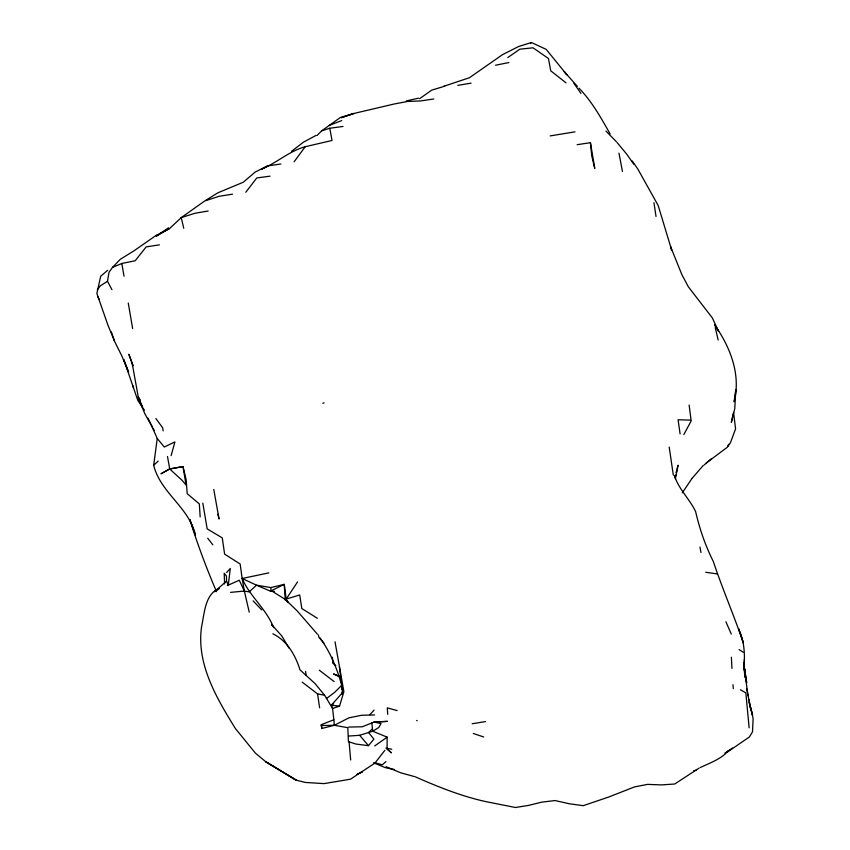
<?xml version="1.0" encoding="UTF-8"?>
<svg xmlns="http://www.w3.org/2000/svg" width="850" height="850" viewBox="0 0 850 850"><rect width="100%" height="100%" fill="white"/><g stroke="black" fill="none" stroke-linecap="round" stroke-linejoin="round"><path stroke-width="1.27" d="M348.436 736.068L359.635 735.303L372.746 731.234L387.164 737.152L387.058 748.542M744.366 659.366L743.878 668.684C745.153 655.18 744.494 641.197 738.586 628.745L743.325 642.855C734.018 615.474 722.457 588.944 713.32 561.489C705.319 545.562 699.624 528.966 695.619 511.615C689.573 498.886 678.597 489.111 674.369 475.405L675.059 477.658M374.606 714.924L361.526 715.286L348.967 717.836L334.305 725.294L321.746 728.503L321.342 724.636L333.859 719.759L332.584 708.486L331.383 705.234L342.603 692.516L339.331 666.018L335.017 641.761M107.642 270.3L100.693 276.239L96.868 293.473L107.939 325.146L114.389 340.839M132.961 365.543L128.892 354.333L132.186 363.439L138.518 398.363L144.776 413.589L151.736 426.179L157.25 438.483L153.68 465.29C160.523 493.011 189.337 507.461 195.479 535.277L189.826 519.456C197.37 544 206.412 568.034 216.495 591.621M341.828 694.386L342.157 691.868M111.966 289.701L107.493 281.286L109.002 272.244L112.508 267.399L120.381 259.229L133.62 251.079L156.942 234.812M675.399 478.784L678.056 465.248L677.057 468.934M675.197 477.541L675.729 475.086M676.26 472.621L676.791 470.156L676.26 472.579M171.126 455.6L174.93 441.894L164.284 447.026L157.25 438.483M272.839 633.803C287.226 640.709 295.386 655.169 299.986 669.843L315.127 683.655L324.594 695.226L332.584 708.486L339.522 706.116L343.889 691.741L339.458 666.676M728.609 444.306L727.696 446.632L730.458 442.691L735.59 428.783L733.55 412.42L731.351 422.354L734.772 408.712L735.781 389.587L734.113 401.742C741.147 374.542 730.15 346.864 714.563 324.806L718.579 331.341L712.374 317.974L688.394 286.864L681.902 274.709L670.576 246.606L671.628 249.985L658.187 205.53L637.914 169.182L632.23 160.947M270.831 587.573L284.24 584.354L285.228 600.015L286.142 599.579L288.267 602.671L285.473 599.558L271.033 590.516L270.831 587.573L256.519 585.193L242.154 578.489L240.157 564.007L224.613 554.126L222.275 537.901L207.166 528.849L202.821 503.094M683.825 434.573L691.156 420.994M230.531 592.365L244.364 591.069L249.199 591.887L256.519 585.193L270.428 591.164L284.24 584.354L286.206 599.091L297.564 581.878M682.274 492.873L691.794 478.731M294.121 161.776L305.235 146.721L332.031 140.473L329.779 128.244L343.017 126.459M97.314 289.882L100.247 285.908L107.493 281.286M245.778 192.27L256.806 177.937L270.045 176.163M384.869 750.295L374.914 763.141L350.444 779.206L323.978 783.615L305.405 782.446L296.183 780.173L265.848 761.812L255.372 753.1L235.386 728.524C216.58 698.094 196.021 663.659 201.652 626.291C204.553 613.031 204.882 594.224 219.343 588.242M530.602 43.541L531.441 42.5L546.221 49.385L566.854 74.789L564.273 71.644L577.32 86.349M321.257 725.528L334.305 725.294L347.799 727.685L348.426 741.646L355.895 744.048L368.507 745.684L373.894 739.139L368.56 732.541L372.183 729.098L372.746 731.234L378.792 727.472L381.044 723.605L373.798 722.022M700.368 767.497C710.175 762.864 721.342 759.029 728.556 750.539M692.176 478.242L703.152 465.545M226.631 572.539L230.286 568.459L228.299 585.289L226.567 581.102L226.451 576.098L224.198 573.208L224.613 583.971M369.867 714.691L374.053 710.122M317.007 135.532L321.619 130.868L340.404 117.481L353.897 113.464L394.092 104.019L407.416 101.479L420.527 100.927L433.787 98.993M342.051 684.983L334.634 692.378L326.389 698.604M153.68 465.29L158.185 461.082M168.438 227.832L156.251 236.151L169.575 228.523L181.231 217.653L204.669 200.993L219.247 196.265L232.518 194.183M226.567 581.102L214.561 591.738L218.769 589.135M385.964 761.6L382.309 764.809L374.085 762.503M704.087 465.046L711.492 458.681M291.476 151.374L303.503 142.131L315.977 135.447M727.249 447.291L706.265 462.995M726.984 752.388L749.381 736.971L752.494 731.882L753.132 718.643L748.765 699.104M419.592 98.717L431.736 90.132L444.635 86.233M374.712 745.928L387.164 737.152M414.981 776.688C438.069 786.845 461.561 796.376 486.317 801.709L515.461 807.5L528.711 805.364L541.769 802.145L555.103 800.551L569.256 803.76L583.185 805.673L608.908 796.96L634.419 786.941L647.583 784.369L661.279 784.911L674.73 784.008L699.221 768.018M507.822 57.577L519.807 49.194L533.003 47.802L548.463 58.491L550.704 70.762L566.004 82.854M333.54 703.8L331.383 705.234L339.522 706.116M724.912 753.058L732.477 748.021M205.604 200.409L217.919 192.801L243.281 182.229L255.202 172.04L267.569 165.92L280.829 164.008M261.279 169.256C276.739 162.977 289.043 151.173 305.235 146.721M261.237 169.341L267.569 165.92M158.833 234.154L169.575 228.523M357.064 774.329L362.366 771.832L357.17 774.297M322.83 403.346L324.073 402.804M112.508 267.399L121.837 263.479L135.182 260.759L146.157 246.904L159.439 244.843M328.918 125.534L341.679 120.604M443.668 86.328L469.413 77.743L502.499 54.655L518.532 46.559L531.441 42.5M227.279 585.576L239.286 580.231L244.364 591.069L249.231 612.17M341.392 117.661L353.09 113.719M341.466 117.64L353.897 113.464M321.619 130.868L329.779 128.244M181.337 217.589L194.863 213.286L208.165 211.002M286.206 599.091L299.71 594.957L301.803 608.536L317.369 618.29M693.664 770.791L696.192 770.143M244.364 591.069L242.154 578.489L268.866 572.868M406.353 100.906L418.476 98.175M495.539 65.237L508.884 62.549M457.767 85.372L471.059 83.151M574.993 131.846L550.173 135.904M472.143 723.764L485.435 721.597M577.161 144.691L590.431 142.694L594.777 168.459L591.759 155.922L590.431 142.694M375.041 721.958L387.536 721.363L374.053 722.107L362.27 726.771L348.712 727.069M285.473 599.558L297.203 610.938L317.401 634.164M270.428 591.164L274.38 591.366M705.659 572.252L717.23 573.92M302.217 682.146L317.56 693.898L324.594 695.226M387.122 748.308L391.765 749.254M394.283 769.484L385.273 767.646L373.947 762.928M397.131 710.589L387.281 707.869L387.717 714.298M413.993 776.443L400.711 772.799L386.07 766.711M473.269 733.454L483.692 736.971M725.911 621.743L731.276 634.068M339.639 676.388L333.529 673.923L339.235 676.632M416.638 720.449L417.18 720.704M740.424 689.764L745.843 692.888L749.137 727.812M739.107 649.559L743.197 652.216M319.292 670.193L334.124 681.572M332.722 663.202L335.803 665.593M385.953 748.074L391.393 752.845L387.164 748.754M605.933 131.049L616.367 141.695M253.119 600.897L261.757 609.949M579.031 88.219C592.036 101.543 601.003 117.906 610.141 133.949M359.635 735.303L368.507 745.684M323.935 643.131L318.856 637.181L318.378 634.865M617.068 142.513L626.747 154.19L633.824 164.284M207.708 538.241L212.84 544.808M155.837 418.498L162.711 427.879L163.126 430.897M573.941 83.321L580.933 93.415M319.908 637.851C329.885 651.366 336.441 667.091 341.116 683.145M144.436 410.21L137.838 400.456L123.781 359.635L128.552 372.045L122.028 356.362L114.506 341.201L111.35 331.851M272.903 626.546L271.501 624.399L281.807 635.981L289 648.04M153.053 428.23L154.339 430.525M140.101 400.169L138.252 396.865L140.006 400.201M97.877 296.862L99.057 299.041M242.154 578.489C249.911 596.604 266.464 609.014 273.615 627.619M147.942 418.189L152.405 427.072M132.186 363.439L133.004 365.67M132.674 385.358L133.514 387.972M750.072 705.968L752.601 715.201L749.126 702.578M715.243 327.579L718.176 340.032M217.908 514.239L219.045 518.978L213.775 489.441M181.231 217.653L183.759 228.289M746.81 688.978L750.412 708.135M618.959 153.127L622.455 171.445M699.975 547.06L700.974 552.532M167.492 456.493L169.713 468.945L183.016 466.597L186.129 479.612L187.212 493.701L199.336 503.901L200.164 516.906M128.254 303.025L132.632 328.536M121.837 263.479L124.026 276.218M744.164 668.398L744.759 672.159M653.947 202.704L656.019 216.474M669.205 447.047L673.296 475.012M317.56 693.898L319.621 707.816M305.575 671.351L306.127 675.166M680.096 433.914L678.077 419.762L691.071 420.144L689.138 405.078M341.402 684.516L342.136 689.637M744.239 668.259L744.961 673.412M371.758 722.596L372.746 731.234M349.095 741.869L350.668 759.985M321.342 724.636L321.746 728.503M747.947 695.693L744.175 666.464L744.738 675.973L744.175 662.926M333.859 719.759L334.305 725.294M744.866 672.244L744.175 666.464L746.661 682.752L744.696 669.917L744.866 672.456M732.997 684.696L733.284 688.638M745.036 674.996L745.216 677.524M745.046 674.709L745.216 677.312M731.946 668.429L731.383 657.22M332.424 657.284L332.669 662.373M169.713 468.934L160.969 473.801L169.681 468.956L183.016 466.597L186.044 484.946L181.985 480.239L169.724 469.009M296.225 780.109L265.848 761.812L296.183 780.173M142.481 406.959L140.069 401.657L142.481 406.959"/></g></svg>
